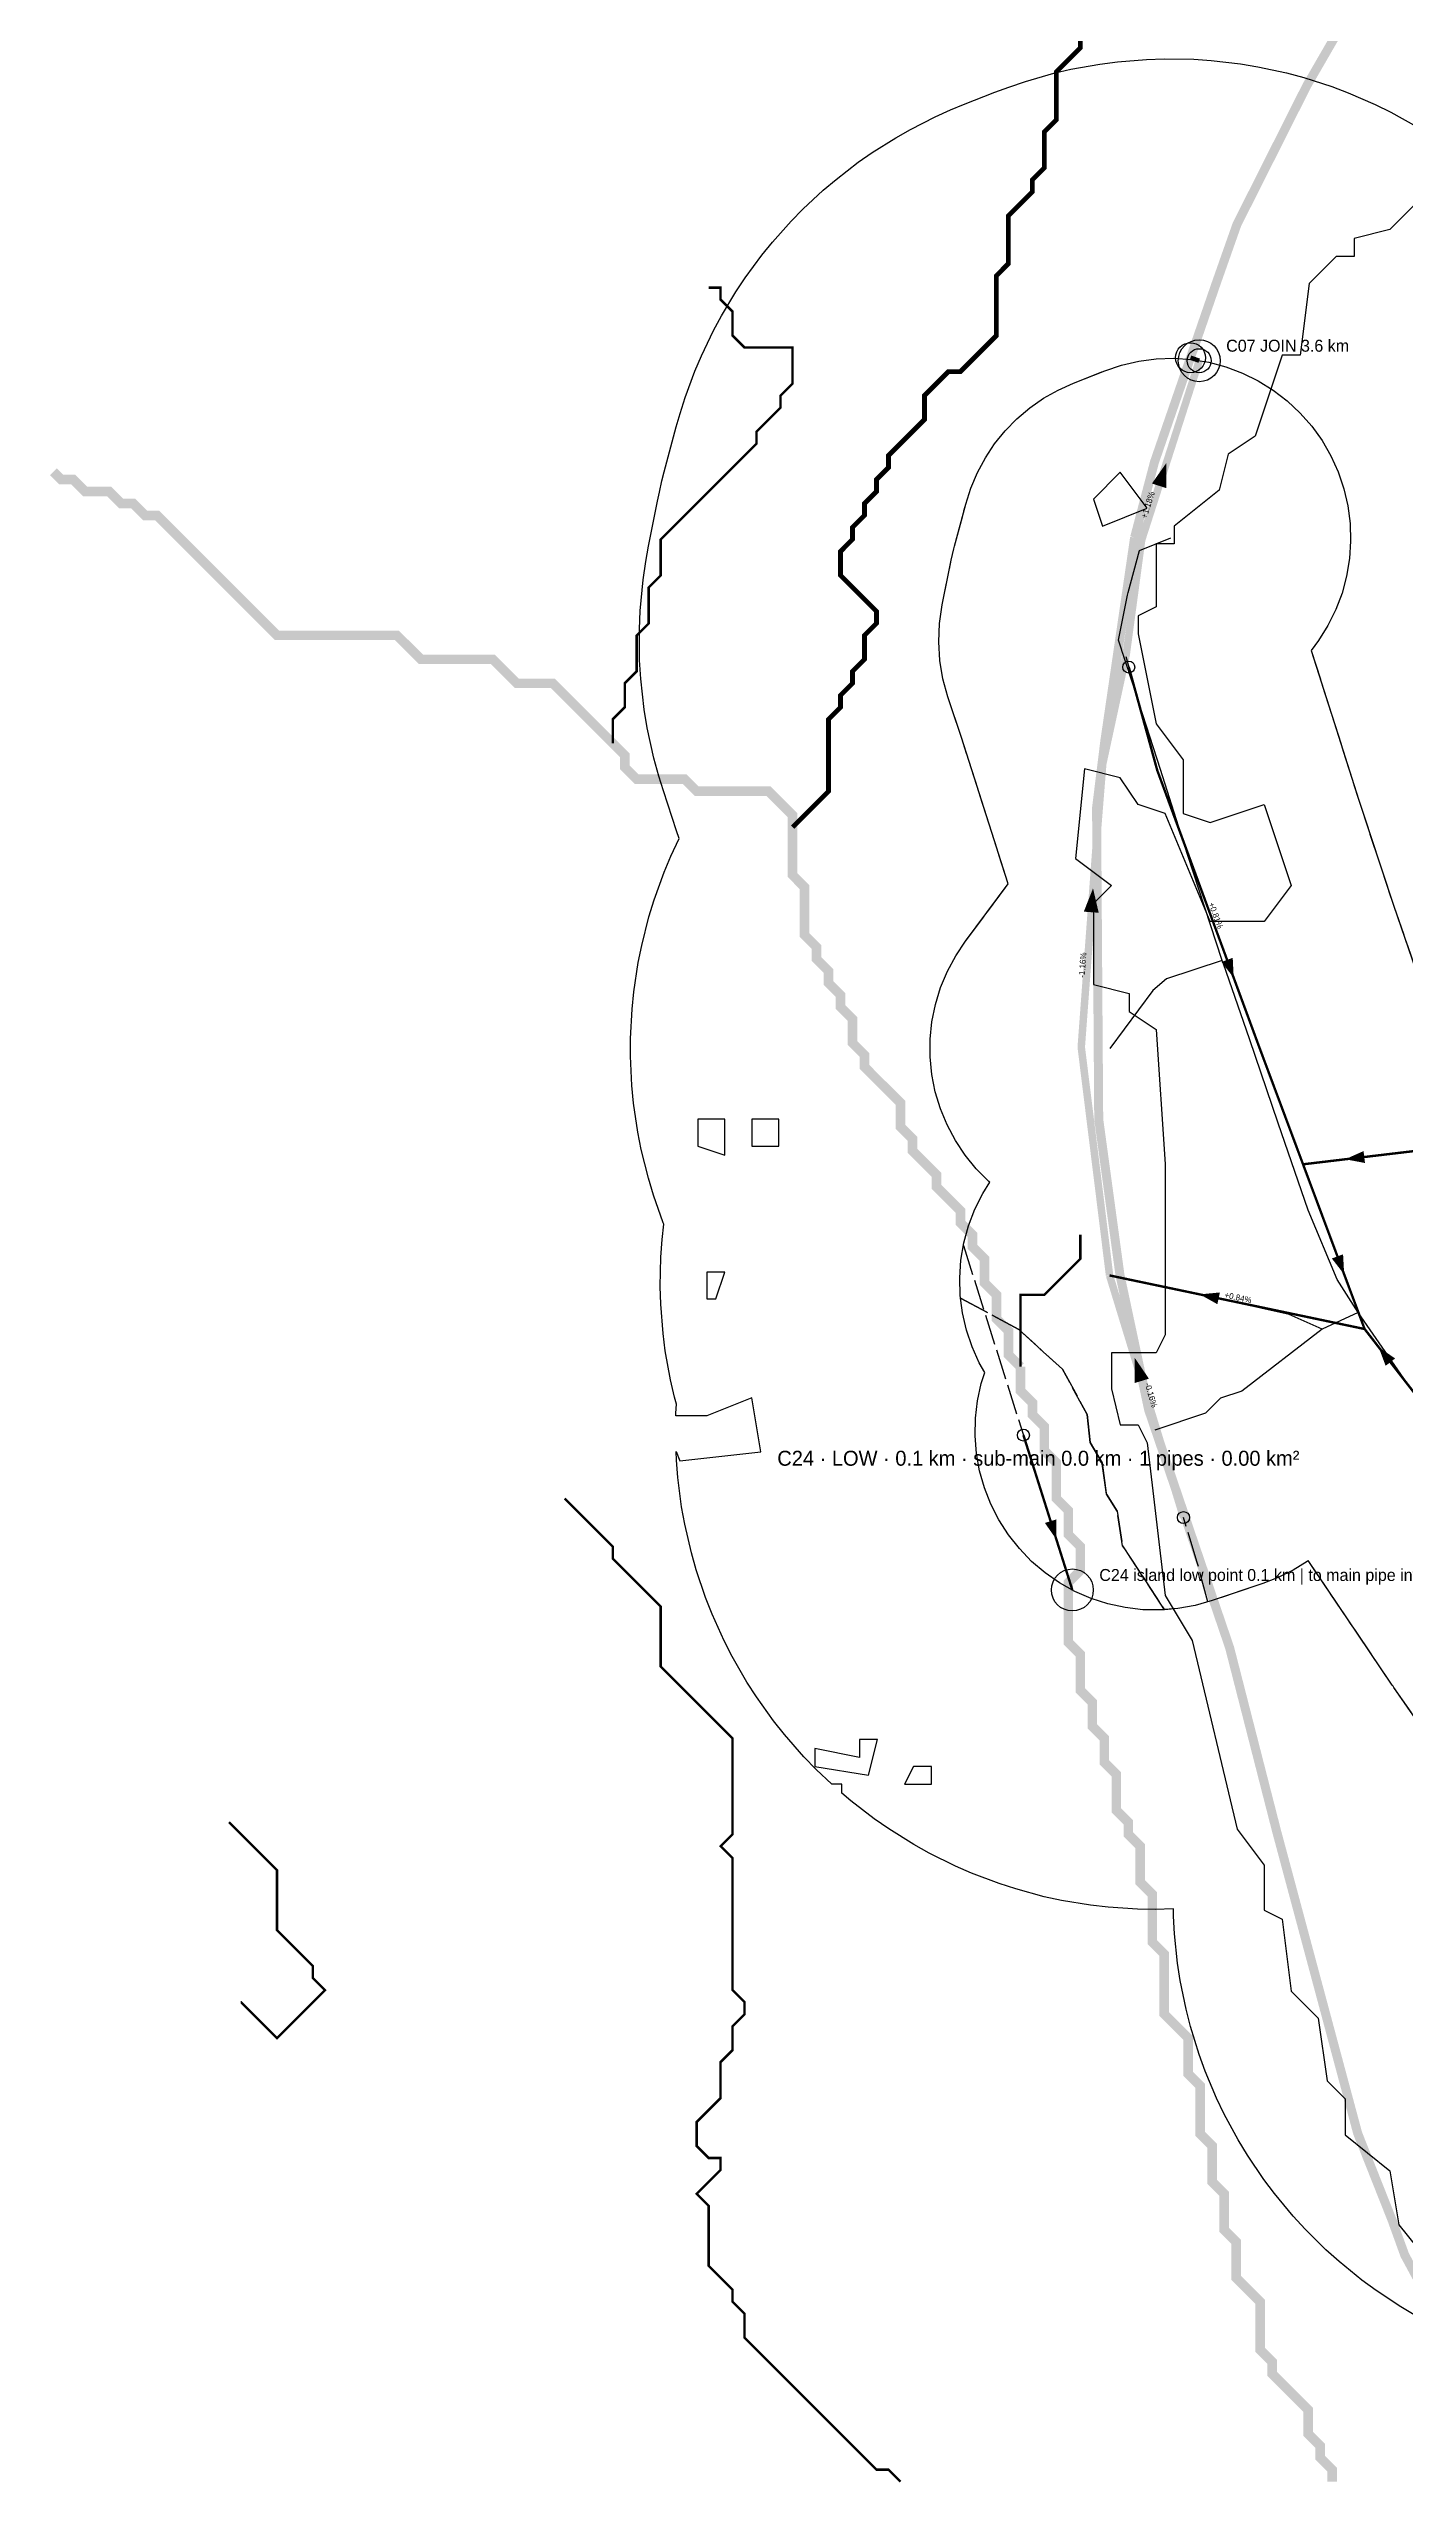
# Model space of a CAD drawing. Header units: metres. Extents: x 440276 to 476894, y 2561381 to 2578972.
# Drawn here: x 449564 to 450016, y 2570173 to 2570983 of the extents above; entities that cross this region are included whole.
import ezdxf
from ezdxf.enums import TextEntityAlignment as Align

# ---------------------------------------------------------------- set-up
doc = ezdxf.new("R2010")
doc.units = ezdxf.units.M
doc.header["$LTSCALE"] = 8
doc.linetypes.add('DASHDOT', pattern=[3.556, 2.54, -0.508, 0, -0.508])
doc.linetypes.add('DASHED', pattern=[1.524, 1.27, -0.254])
for name, color, linetype in [('A_ARROWS', 7, 'Continuous'), ('A_BRANCH', 7, 'Continuous'), ('A_BUILT_2006', 252, 'Continuous'), ('A_CATCH_LABEL', 7, 'Continuous'), ('A_CATCHMENTS', 7, 'Continuous'), ('A_ENVELOPE', 3, 'Continuous'), ('A_GRADIENT', 8, 'Continuous'), ('A_HEAD_GAP', 8, 'Continuous'), ('A_HEADS', 8, 'Continuous'), ('A_JOIN_LINK', 6, 'Continuous'), ('A_LATERAL', 7, 'Continuous'), ('A_MAIN_PIPE', 5, 'Continuous'), ('A_OUTLET_LABEL', 7, 'Continuous'), ('A_OUTLETS', 7, 'Continuous'), ('A_STREAMS', 5, 'Continuous'), ('A_SUBMAIN', 7, 'Continuous'), ('A_WADI', 4, 'Continuous')]:
    doc.layers.add(name, color=color, linetype=linetype)

msp = doc.modelspace()

# ---------------------------------------------------------------- linework, layer by layer
at = {"layer": 'A_ARROWS', "color": 3}
for points in [[(449936.68, 2570844.29), (449936.62, 2570835.9), (449931.86, 2570837.43)], [(449912.2, 2570702.31), (449914.1, 2570694.15), (449909.12, 2570694.52)], [(449959.16, 2570672.41), (449955.07, 2570677.72), (449958.82, 2570679.11)], [(449996.37, 2570611.87), (450002.49, 2570614.61), (450002.96, 2570610.63)], [(449996.02, 2570573.46), (449991.91, 2570578.75), (449995.65, 2570580.15)], [(449947.85, 2570566.77), (449954.53, 2570567.41), (449953.7, 2570563.5)], [(449926.13, 2570545.56), (449930.86, 2570538.64), (449926.08, 2570537.18)], [(450007.5, 2570549.21), (450013.01, 2570545.38), (450009.85, 2570542.93)]]:
    msp.add_solid(points, dxfattribs=at)
at = {"layer": 'A_ARROWS', "color": 1}
msp.add_solid([(449899.97, 2570484.97), (449896.14, 2570490.47), (449899.95, 2570491.67)], dxfattribs=at)
at = {"layer": 'A_BRANCH', "color": 3, "const_width": 0.8}
msp.add_lwpolyline([(449924.14, 2570776.15), (449933.64, 2570741.67), (449967.51, 2570649.75), (449982.29, 2570610.19)], dxfattribs=at)
at = {"layer": 'A_BUILT_2006', "color": 252}
for points in [[(449923.95, 2570801.04), (449927.7, 2570815.11), (449938.18, 2570819.25)], [(449925.29, 2570771.25), (449920.7, 2570785.11), (449923.7, 2570800.11), (449923.95, 2570801.04)], [(449934.72, 2570742), (449925.29, 2570771.25)], [(449943.7, 2570713.61), (449934.72, 2570742)], [(449955.33, 2570678.23), (449943.7, 2570713.61)], [(449955.33, 2570678.23), (449936.7, 2570672.11), (449932.21, 2570668.23)], [(449964.43, 2570652.02), (449955.7, 2570677.11), (449955.33, 2570678.23)], [(449932.21, 2570668.23), (449917.78, 2570648.85)], [(449973.99, 2570623.87), (449964.43, 2570652.02)], [(449983.96, 2570594.86), (449973.99, 2570623.87)], [(449993.63, 2570571.71), (449983.96, 2570594.86)], [(449958.78, 2570564.27), (449927.7, 2570571.11)], [(450000.65, 2570560.75), (449993.63, 2570571.71)], [(449988.7, 2570555.11), (449977.7, 2570560.11), (449958.78, 2570564.27)], [(450000.65, 2570560.75), (449988.7, 2570555.11)], [(450019.93, 2570532.89), (450000.65, 2570560.75)], [(449988.7, 2570555.11), (449961.9, 2570534.51)], [(449961.9, 2570534.51), (449954.7, 2570532.11), (449949.7, 2570527.11), (449932.79, 2570521.4)]]:
    msp.add_lwpolyline(points, dxfattribs=at)
at = {"layer": 'A_CATCHMENTS', "color": 3, "linetype": 'DASHED'}
msp.add_lwpolyline([(450025.32, 2570417.36), (450012.6, 2570435.55), (450012.33, 2570435.97), (450012.04, 2570436.36), (449997.14, 2570458.43), (449997.14, 2570458.43), (449997.14, 2570458.43), (449984, 2570477.9), (449983.66, 2570477.64), (449978.97, 2570474.74), (449974.04, 2570472.27), (449968.91, 2570470.27), (449952, 2570464.55), (449946.34, 2570462.94), (449940.55, 2570461.9), (449936.02, 2570461.53), (449922.09, 2570482.89), (449920.22, 2570494.36), (449916.67, 2570500.13), (449915.25, 2570510.51), (449911.28, 2570517.37), (449910.25, 2570526.65), (449902.02, 2570541.8), (449887.44, 2570555.02), (449868, 2570565.51), (449868, 2570565.51), (449867.88, 2570566.44), (449867.71, 2570572.32), (449868.12, 2570578.19), (449869.1, 2570584), (449870.65, 2570589.68), (449872.74, 2570595.18), (449875.37, 2570600.46), (449877.72, 2570604.21), (449877.39, 2570604.48), (449873.24, 2570608.65), (449869.51, 2570613.21), (449866.25, 2570618.12), (449863.48, 2570623.31), (449861.24, 2570628.76), (449859.54, 2570634.4), (449858.41, 2570640.17), (449857.84, 2570646.04), (449857.86, 2570651.92), (449858.44, 2570657.78), (449859.61, 2570663.55), (449861.33, 2570669.19), (449863.59, 2570674.62), (449866.38, 2570679.81), (449869.66, 2570684.7), (449883.88, 2570703.78), (449877.57, 2570723.74), (449868.25, 2570752.61), (449863.74, 2570766.26), (449862.1, 2570772.24), (449861.08, 2570778.35), (449860.7, 2570784.54), (449860.96, 2570790.74), (449861.86, 2570796.88), (449864.86, 2570811.88), (449865.73, 2570815.57), (449865.97, 2570816.5), (449869.73, 2570830.57), (449871.42, 2570835.91), (449873.61, 2570841.07), (449876.27, 2570846), (449879.37, 2570850.67), (449882.9, 2570855.02), (449886.82, 2570859.03), (449891.1, 2570862.65), (449895.69, 2570865.86), (449900.57, 2570868.62), (449905.68, 2570870.92), (449916.16, 2570875.06), (449921.74, 2570876.95), (449927.48, 2570878.28), (449933.31, 2570879.05), (449939.2, 2570879.24), (449945.07, 2570878.85), (449950.88, 2570877.89), (449956.57, 2570876.36), (449962.08, 2570874.28), (449967.36, 2570871.68), (449972.36, 2570868.56), (449977.03, 2570864.98), (449981.32, 2570860.95), (449985.2, 2570856.52), (449988.63, 2570851.73), (449991.57, 2570846.63), (449994, 2570841.27), (449995.89, 2570835.69), (449997.22, 2570829.95), (449997.99, 2570824.12), (449998.18, 2570818.23), (449997.79, 2570812.36), (449996.83, 2570806.55), (449995.3, 2570800.86), (449993.22, 2570795.35), (449990.61, 2570790.07), (449987.5, 2570785.07), (449984.95, 2570781.74), (449991.83, 2570760.42), (449991.87, 2570760.25), (449991.93, 2570760.09), (450000.8, 2570732.02), (450012.33, 2570696.97), (450012.54, 2570696.34), (450021.1, 2570671.73)], dxfattribs=at)
at = {"layer": 'A_CATCHMENTS', "color": 1, "linetype": 'DASHED'}
msp.add_lwpolyline([(449887.44, 2570555.02), (449902.02, 2570541.8), (449910.25, 2570526.65), (449911.28, 2570517.37), (449915.25, 2570510.51), (449916.67, 2570500.13), (449920.22, 2570494.36), (449922.09, 2570482.89), (449936.02, 2570461.53), (449934.68, 2570461.43), (449928.79, 2570461.53), (449922.94, 2570462.21), (449917.19, 2570463.46), (449911.58, 2570465.27), (449906.18, 2570467.62), (449901.04, 2570470.49), (449896.2, 2570473.84), (449891.72, 2570477.66), (449887.63, 2570481.9), (449883.98, 2570486.51), (449880.79, 2570491.47), (449878.11, 2570496.71), (449875.95, 2570502.19), (449874.34, 2570507.85), (449873.3, 2570513.64), (449872.82, 2570519.51), (449872.93, 2570525.4), (449873.61, 2570531.25), (449874.86, 2570537), (449876.05, 2570540.7), (449874.22, 2570543.9), (449871.81, 2570549.27), (449869.94, 2570554.85), (449868.63, 2570560.59), (449868, 2570565.51), (449887.44, 2570555.02)], close=True, dxfattribs=at)
at = {"layer": 'A_ENVELOPE', "color": 3}
msp.add_lwpolyline([(450025.32, 2570417.36), (450012.6, 2570435.55), (450012.33, 2570435.97), (450012.04, 2570436.36), (449997.14, 2570458.43), (449997.14, 2570458.43), (449997.14, 2570458.43), (449984, 2570477.9), (449983.66, 2570477.64), (449978.97, 2570474.74), (449974.04, 2570472.27), (449968.91, 2570470.27), (449952, 2570464.55), (449946.34, 2570462.94), (449940.55, 2570461.9), (449934.68, 2570461.43), (449928.79, 2570461.53), (449922.94, 2570462.21), (449917.19, 2570463.46), (449911.58, 2570465.27), (449906.18, 2570467.62), (449901.04, 2570470.49), (449896.2, 2570473.84), (449891.72, 2570477.66), (449887.63, 2570481.9), (449883.98, 2570486.51), (449880.79, 2570491.47), (449878.11, 2570496.71), (449875.95, 2570502.19), (449874.34, 2570507.85), (449873.3, 2570513.64), (449872.82, 2570519.51), (449872.93, 2570525.4), (449873.61, 2570531.25), (449874.86, 2570537), (449876.05, 2570540.7), (449874.22, 2570543.9), (449871.81, 2570549.27), (449869.94, 2570554.85), (449868.63, 2570560.59), (449867.88, 2570566.44), (449867.71, 2570572.32), (449868.12, 2570578.19), (449869.1, 2570584), (449870.65, 2570589.68), (449872.74, 2570595.18), (449875.37, 2570600.46), (449877.72, 2570604.21), (449877.39, 2570604.48), (449873.24, 2570608.65), (449869.51, 2570613.21), (449866.25, 2570618.12), (449863.48, 2570623.31), (449861.24, 2570628.76), (449859.54, 2570634.4), (449858.41, 2570640.17), (449857.84, 2570646.04), (449857.86, 2570651.92), (449858.44, 2570657.78), (449859.61, 2570663.55), (449861.33, 2570669.19), (449863.59, 2570674.62), (449866.38, 2570679.81), (449869.66, 2570684.7), (449883.88, 2570703.78), (449877.57, 2570723.74), (449868.25, 2570752.61), (449863.74, 2570766.26), (449862.1, 2570772.24), (449861.08, 2570778.35), (449860.7, 2570784.54), (449860.96, 2570790.74), (449861.86, 2570796.88), (449864.86, 2570811.88), (449865.73, 2570815.57), (449865.97, 2570816.5), (449869.73, 2570830.57), (449871.42, 2570835.91), (449873.61, 2570841.07), (449876.27, 2570846), (449879.37, 2570850.67), (449882.9, 2570855.02), (449886.82, 2570859.03), (449891.1, 2570862.65), (449895.69, 2570865.86), (449900.57, 2570868.62), (449905.68, 2570870.92), (449916.16, 2570875.06), (449921.74, 2570876.95), (449927.48, 2570878.28), (449933.31, 2570879.05), (449939.2, 2570879.24), (449945.07, 2570878.85), (449950.88, 2570877.89), (449956.57, 2570876.36), (449962.08, 2570874.28), (449967.36, 2570871.68), (449972.36, 2570868.56), (449977.03, 2570864.98), (449981.32, 2570860.95), (449985.2, 2570856.52), (449988.63, 2570851.73), (449991.57, 2570846.63), (449994, 2570841.27), (449995.89, 2570835.69), (449997.22, 2570829.95), (449997.99, 2570824.12), (449998.18, 2570818.23), (449997.79, 2570812.36), (449996.83, 2570806.55), (449995.3, 2570800.86), (449993.22, 2570795.35), (449990.61, 2570790.07), (449987.5, 2570785.07), (449984.95, 2570781.74), (449991.83, 2570760.42), (449991.87, 2570760.25), (449991.93, 2570760.09), (450000.8, 2570732.02), (450012.33, 2570696.97), (450012.54, 2570696.34), (450021.1, 2570671.73)], dxfattribs=at)
at = {"layer": 'A_HEAD_GAP', "color": 8, "linetype": 'DASHED'}
for points in [[(449923.18, 2570779.65), (449924.14, 2570776.15)], [(449868.95, 2570583.12), (449888.97, 2570519.79)], [(449950.54, 2570464.14), (449946.88, 2570477.62), (449942.4, 2570492.29)]]:
    msp.add_lwpolyline(points, dxfattribs=at)
at = {"layer": 'A_HEADS', "color": 3}
for centre in [(449924.14, 2570776.15), (449942.4, 2570492.29)]:
    msp.add_circle(centre, 2, dxfattribs=at)
at = {"layer": 'A_HEADS', "color": 1}
msp.add_circle((449888.97, 2570519.79), 2, dxfattribs=at)
at = {"layer": 'A_JOIN_LINK', "color": 6, "const_width": 1.5}
msp.add_lwpolyline([(449947.64, 2570878.42), (449944.73, 2570879.42)], dxfattribs=at)
at = {"layer": 'A_JOIN_LINK', "color": 6}
msp.add_circle((449944.73, 2570879.42), 5, dxfattribs=at)
at = {"layer": 'A_LATERAL', "color": 3, "const_width": 0.8}
for points in [[(450027.41, 2570615.56), (449982.29, 2570610.19)], [(450002.84, 2570555.21), (449917.72, 2570573.1)]]:
    msp.add_lwpolyline(points, dxfattribs=at)
at = {"layer": 'A_LATERAL', "color": 3, "linetype": 'DASHED', "const_width": 0.8}
for points in [[(449982.29, 2570610.19), (450002.84, 2570555.21)], [(450020.64, 2570532.31), (450002.84, 2570555.21)]]:
    msp.add_lwpolyline(points, dxfattribs=at)
at = {"layer": 'A_LATERAL', "color": 1, "linetype": 'DASHED', "const_width": 0.8}
msp.add_lwpolyline([(449888.97, 2570519.79), (449896.95, 2570494.53), (449905.3, 2570468.11)], dxfattribs=at)
at = {"layer": 'A_MAIN_PIPE', "color": 5, "const_width": 3}
for points in [[(450171.66, 2571187.92), (450117.61, 2571144.32), (450065.83, 2571088.01), (450034.64, 2571049.39), (450015.8, 2571022.67), (450001.04, 2571000.51), (449983.54, 2570970.21), (449967.18, 2570937.7), (449960.24, 2570923.93), (449953.39, 2570904.5), (449932.7, 2570844.56), (449926.08, 2570819.41)], [(449926.08, 2570819.41), (449916.16, 2570751.65), (449913.38, 2570729.22), (449914.1, 2570625.24), (449921.17, 2570573.38), (449930.76, 2570528.24), (449957.81, 2570448.76), (449973.48, 2570387.55), (450000.53, 2570286.74), (450012.04, 2570257.69), (450016.23, 2570246.12), (450025.61, 2570228.75), (450051.15, 2570201.62), (450079.73, 2570183.48)]]:
    msp.add_lwpolyline(points, dxfattribs=at)
at = {"layer": 'A_OUTLETS', "color": 5}
for radius in [7, 4]:
    msp.add_circle((449947.64, 2570878.42), radius, dxfattribs=at)
at = {"layer": 'A_OUTLETS', "color": 30}
msp.add_circle((449905.3, 2570468.11), 7, dxfattribs=at)
at = {"layer": 'A_STREAMS', "color": 5}
for points, const_width in [([(449907.96, 2570986.84), (449907.96, 2570982.84), (449903.96, 2570978.84), (449899.96, 2570974.83), (449899.96, 2570970.83), (449899.96, 2570966.83), (449899.96, 2570962.83), (449899.96, 2570958.83), (449895.96, 2570954.83), (449895.96, 2570950.82), (449895.96, 2570946.82), (449895.96, 2570942.82), (449891.96, 2570938.82), (449891.96, 2570934.82), (449887.96, 2570930.81), (449883.95, 2570926.81), (449883.95, 2570922.81), (449883.95, 2570918.81), (449883.95, 2570914.81), (449883.95, 2570910.81), (449879.95, 2570906.8), (449879.95, 2570902.8), (449879.95, 2570898.8), (449879.95, 2570894.8), (449879.95, 2570890.8), (449879.95, 2570886.8), (449875.95, 2570882.79), (449871.95, 2570878.79), (449867.95, 2570874.79), (449863.95, 2570874.79), (449859.94, 2570870.79), (449855.94, 2570866.79), (449855.94, 2570862.78), (449855.94, 2570858.78), (449851.94, 2570854.78), (449847.94, 2570850.78), (449843.94, 2570846.78), (449843.94, 2570842.78), (449839.93, 2570838.77), (449839.93, 2570834.77), (449835.93, 2570830.77), (449835.93, 2570826.77), (449831.93, 2570822.77), (449831.93, 2570818.77), (449827.93, 2570814.76), (449827.93, 2570810.76), (449827.93, 2570806.76), (449831.93, 2570802.76), (449835.93, 2570798.76), (449839.93, 2570794.75), (449839.93, 2570790.75), (449835.93, 2570786.75), (449835.93, 2570782.75), (449835.93, 2570778.75), (449831.93, 2570774.75), (449831.93, 2570770.74), (449827.93, 2570766.74), (449827.93, 2570762.74), (449823.93, 2570758.74), (449823.93, 2570754.74), (449823.93, 2570750.73), (449823.93, 2570746.73), (449823.93, 2570742.73), (449823.93, 2570738.73), (449823.93, 2570734.73), (449819.93, 2570730.73), (449815.92, 2570726.72), (449811.92, 2570722.72)], 1.6), ([(449783.91, 2570902.8), (449787.91, 2570902.8), (449787.91, 2570898.8), (449791.91, 2570894.8), (449791.91, 2570890.8), (449791.91, 2570886.8), (449795.92, 2570882.79), (449799.92, 2570882.79), (449803.92, 2570882.79), (449807.92, 2570882.79), (449811.92, 2570882.79), (449811.92, 2570878.79), (449811.92, 2570874.79), (449811.92, 2570870.79), (449807.92, 2570866.79), (449807.92, 2570862.78), (449803.92, 2570858.78), (449799.92, 2570854.78), (449799.92, 2570850.78), (449795.92, 2570846.78), (449791.91, 2570842.78), (449787.91, 2570838.77), (449783.91, 2570834.77), (449779.91, 2570830.77), (449775.91, 2570826.77), (449771.91, 2570822.77), (449767.9, 2570818.77), (449767.9, 2570814.76), (449767.9, 2570810.76), (449767.9, 2570806.76), (449763.9, 2570802.76), (449763.9, 2570798.76), (449763.9, 2570794.75), (449763.9, 2570790.75), (449759.9, 2570786.75), (449759.9, 2570782.75), (449759.9, 2570778.75), (449759.9, 2570774.75), (449755.9, 2570770.74), (449755.9, 2570766.74), (449755.9, 2570762.74), (449751.9, 2570758.74), (449751.9, 2570754.74), (449751.9, 2570750.73)], 0.8), ([(449565.21, 2570841.38), (449567.82, 2570838.77), (449571.82, 2570838.77), (449575.82, 2570834.77), (449579.82, 2570834.77), (449583.82, 2570834.77), (449587.82, 2570830.77), (449591.83, 2570830.77), (449595.83, 2570826.77), (449599.83, 2570826.77), (449603.83, 2570822.77), (449607.83, 2570818.77), (449611.84, 2570814.76), (449615.84, 2570810.76), (449619.84, 2570806.76), (449623.84, 2570802.76), (449627.84, 2570798.76), (449631.84, 2570794.75), (449635.85, 2570790.75), (449639.85, 2570786.75), (449643.85, 2570786.75), (449647.85, 2570786.75), (449651.85, 2570786.75), (449655.85, 2570786.75), (449659.86, 2570786.75), (449663.86, 2570786.75), (449667.86, 2570786.75), (449671.86, 2570786.75), (449675.86, 2570786.75), (449679.86, 2570786.75), (449683.87, 2570782.75), (449687.87, 2570778.75), (449691.87, 2570778.75), (449695.87, 2570778.75), (449699.87, 2570778.75), (449703.88, 2570778.75), (449707.88, 2570778.75), (449711.88, 2570778.75), (449715.88, 2570774.75), (449719.88, 2570770.74), (449723.88, 2570770.74), (449727.89, 2570770.74), (449731.89, 2570770.74), (449735.89, 2570766.74), (449739.89, 2570762.74), (449743.89, 2570758.74), (449747.89, 2570754.74), (449751.9, 2570750.73)], 3.2), ([(449751.9, 2570750.73), (449755.9, 2570746.73), (449755.9, 2570742.73), (449759.9, 2570738.73), (449763.9, 2570738.73), (449767.9, 2570738.73), (449771.91, 2570738.73), (449775.91, 2570738.73), (449779.91, 2570734.73), (449783.91, 2570734.73), (449787.91, 2570734.73), (449791.91, 2570734.73), (449795.92, 2570734.73), (449799.92, 2570734.73), (449803.92, 2570734.73), (449807.92, 2570730.73), (449811.92, 2570726.72), (449811.92, 2570722.72)], 3.2), ([(449811.92, 2570722.72), (449811.92, 2570718.72), (449811.92, 2570714.72), (449811.92, 2570710.72), (449811.92, 2570706.72), (449815.92, 2570702.71), (449815.92, 2570698.71), (449815.92, 2570694.71), (449815.92, 2570690.71), (449815.92, 2570686.71), (449819.93, 2570682.7), (449819.93, 2570678.7), (449823.93, 2570674.7), (449823.93, 2570670.7), (449827.93, 2570666.7), (449827.93, 2570662.7), (449831.93, 2570658.69), (449831.93, 2570654.69), (449831.93, 2570650.69), (449835.93, 2570646.69), (449835.93, 2570642.69), (449839.93, 2570638.68), (449843.94, 2570634.68), (449847.94, 2570630.68), (449847.94, 2570626.68), (449847.94, 2570622.68), (449851.94, 2570618.68), (449851.94, 2570614.67), (449855.94, 2570610.67), (449859.94, 2570606.67), (449859.94, 2570602.67), (449863.95, 2570598.67), (449867.95, 2570594.67), (449867.95, 2570590.66), (449871.95, 2570586.66), (449871.95, 2570582.66), (449875.95, 2570578.66), (449875.95, 2570574.66), (449875.95, 2570570.65), (449879.95, 2570566.65), (449879.95, 2570562.65), (449879.95, 2570558.65), (449883.95, 2570554.65), (449883.95, 2570550.65), (449883.95, 2570546.64), (449887.96, 2570542.64)], 3.2), ([(449907.96, 2570586.66), (449907.96, 2570582.66), (449907.96, 2570578.66), (449903.96, 2570574.66), (449899.96, 2570570.65), (449895.96, 2570566.65), (449891.96, 2570566.65), (449887.96, 2570566.65), (449887.96, 2570562.65), (449887.96, 2570558.65), (449887.96, 2570554.65), (449887.96, 2570550.65), (449887.96, 2570546.64), (449887.96, 2570542.64)], 0.8), ([(449887.96, 2570542.64), (449887.96, 2570538.64), (449887.96, 2570534.64), (449891.96, 2570530.64), (449891.96, 2570526.63), (449895.96, 2570522.63), (449895.96, 2570518.63), (449895.96, 2570514.63), (449899.96, 2570510.63), (449899.96, 2570506.63), (449899.96, 2570502.62), (449899.96, 2570498.62), (449903.96, 2570494.62), (449903.96, 2570490.62), (449903.96, 2570486.62), (449907.96, 2570482.62), (449907.96, 2570478.61), (449907.96, 2570474.61), (449903.96, 2570470.61), (449903.96, 2570466.61), (449903.96, 2570462.61), (449903.96, 2570458.6), (449903.96, 2570454.6), (449903.96, 2570450.6), (449907.96, 2570446.6), (449907.96, 2570442.6), (449907.96, 2570438.6), (449907.96, 2570434.59), (449911.97, 2570430.59), (449911.97, 2570426.59), (449911.97, 2570422.59), (449915.97, 2570418.59), (449915.97, 2570414.59), (449915.97, 2570410.58), (449919.97, 2570406.58), (449919.97, 2570402.58), (449919.97, 2570398.58), (449919.97, 2570394.58), (449923.97, 2570390.57), (449923.97, 2570386.57), (449927.97, 2570382.57), (449927.97, 2570378.57), (449927.97, 2570374.57), (449927.97, 2570370.57), (449931.98, 2570366.56), (449931.98, 2570362.56), (449931.98, 2570358.56), (449931.98, 2570354.56), (449931.98, 2570350.56), (449935.98, 2570346.55), (449935.98, 2570342.55), (449935.98, 2570338.55), (449935.98, 2570334.55), (449935.98, 2570330.55), (449935.98, 2570326.55), (449939.98, 2570322.54), (449943.98, 2570318.54), (449943.98, 2570314.54), (449943.98, 2570310.54), (449943.98, 2570306.54), (449947.98, 2570302.54), (449947.98, 2570298.53), (449947.98, 2570294.53), (449947.98, 2570290.53), (449947.98, 2570286.53), (449951.98, 2570282.53), (449951.98, 2570278.52), (449951.98, 2570274.52), (449951.98, 2570270.52), (449955.99, 2570266.52), (449955.99, 2570262.52), (449955.99, 2570258.52), (449955.99, 2570254.51), (449959.99, 2570250.51), (449959.99, 2570246.51), (449959.99, 2570242.51), (449959.99, 2570238.51), (449963.99, 2570234.5), (449967.99, 2570230.5), (449967.99, 2570226.5), (449967.99, 2570222.5), (449967.99, 2570218.5), (449967.99, 2570214.5), (449971.99, 2570210.49), (449971.99, 2570206.49), (449975.99, 2570202.49), (449980, 2570198.49), (449984, 2570194.49), (449984, 2570190.49), (449984, 2570186.48), (449988, 2570182.48), (449988, 2570178.48), (449992, 2570174.48), (449992, 2570170.48)], 3.2), ([(449735.89, 2570498.62), (449739.89, 2570494.62), (449743.89, 2570490.62), (449747.89, 2570486.62), (449751.9, 2570482.62), (449751.9, 2570478.61), (449755.9, 2570474.61), (449759.9, 2570470.61), (449763.9, 2570466.61), (449767.9, 2570462.61), (449767.9, 2570458.6), (449767.9, 2570454.6), (449767.9, 2570450.6), (449767.9, 2570446.6), (449767.9, 2570442.6), (449771.91, 2570438.6), (449775.91, 2570434.59), (449779.91, 2570430.59), (449783.91, 2570426.59), (449787.91, 2570422.59), (449791.91, 2570418.59), (449791.91, 2570414.59), (449791.91, 2570410.58), (449791.91, 2570406.58), (449791.91, 2570402.58), (449791.91, 2570398.58), (449791.91, 2570394.58), (449791.91, 2570390.57), (449791.91, 2570386.57), (449787.91, 2570382.57), (449791.91, 2570378.57), (449791.91, 2570374.57), (449791.91, 2570370.57), (449791.91, 2570366.56), (449791.91, 2570362.56), (449791.91, 2570358.56), (449791.91, 2570354.56), (449791.91, 2570350.56), (449791.91, 2570346.55), (449791.91, 2570342.55), (449791.91, 2570338.55), (449791.91, 2570334.55), (449795.92, 2570330.55), (449795.92, 2570326.55), (449791.91, 2570322.54), (449791.91, 2570318.54), (449791.91, 2570314.54), (449787.91, 2570310.54), (449787.91, 2570306.54), (449787.91, 2570302.54), (449787.91, 2570298.53), (449783.91, 2570294.53), (449779.91, 2570290.53), (449779.91, 2570286.53), (449779.91, 2570282.53), (449783.91, 2570278.52), (449787.91, 2570278.52), (449787.91, 2570274.52), (449783.91, 2570270.52), (449779.91, 2570266.52), (449783.91, 2570262.52), (449783.91, 2570258.52), (449783.91, 2570254.51), (449783.91, 2570250.51), (449783.91, 2570246.51), (449783.91, 2570242.51), (449787.91, 2570238.51), (449791.91, 2570234.5), (449791.91, 2570230.5), (449795.92, 2570226.5), (449795.92, 2570222.5), (449795.92, 2570218.5), (449799.92, 2570214.5), (449803.92, 2570210.49), (449807.92, 2570206.49), (449811.92, 2570202.49), (449815.92, 2570198.49), (449819.93, 2570194.49), (449823.93, 2570190.49), (449827.93, 2570186.48), (449831.93, 2570182.48), (449835.93, 2570178.48), (449839.93, 2570174.48), (449843.94, 2570174.48), (449847.94, 2570170.48)], 0.8), ([(449623.84, 2570390.57), (449627.84, 2570386.57), (449631.84, 2570382.57), (449635.85, 2570378.57), (449639.85, 2570374.57), (449639.85, 2570370.57), (449639.85, 2570366.56), (449639.85, 2570362.56), (449639.85, 2570358.56), (449639.85, 2570354.56), (449643.85, 2570350.56), (449647.85, 2570346.55), (449651.85, 2570342.55), (449651.85, 2570338.55), (449655.85, 2570334.55), (449651.85, 2570330.55), (449647.85, 2570326.55), (449643.85, 2570322.54), (449639.85, 2570318.54), (449635.85, 2570322.54), (449631.84, 2570326.55), (449627.84, 2570330.55), (449627.69, 2570330.55)], 0.8)]:
    msp.add_lwpolyline(points, dxfattribs=dict(at, const_width=const_width))
at = {"layer": 'A_SUBMAIN', "color": 3, "const_width": 2.5}
msp.add_lwpolyline([(449923.18, 2570779.65), (449928.42, 2570818.54), (449947.64, 2570878.42)], dxfattribs=at)
at = {"layer": 'A_SUBMAIN', "color": 3, "linetype": 'DASHDOT', "const_width": 2.5}
for points in [[(449917.72, 2570573.1), (449908.27, 2570649.27), (449913.17, 2570715.44), (449915.44, 2570743.81), (449923.18, 2570779.65)], [(449942.4, 2570492.29), (449917.72, 2570573.1)]]:
    msp.add_lwpolyline(points, dxfattribs=at)
at = {"layer": 'A_WADI', "color": 4}
for points in [[(450019.95, 2570225.84), (450014.88, 2570228.85), (450006.69, 2570234.26), (450001.95, 2570237.74), (449994.33, 2570243.93), (449989.95, 2570247.86), (449982.97, 2570254.76), (449978.99, 2570259.1), (449972.73, 2570266.66), (449969.2, 2570271.37), (449963.7, 2570279.5), (449960.65, 2570284.54), (449955.98, 2570293.17), (449953.44, 2570298.48), (449949.63, 2570307.52), (449947.62, 2570313.06), (449944.73, 2570322.43), (449943.27, 2570328.14), (449941.3, 2570337.75), (449940.41, 2570343.57), (449939.4, 2570353.34), (449939.08, 2570359.21), (449939.07, 2570361.63), (449932.91, 2570361.44), (449927.02, 2570361.55), (449917.23, 2570362.2), (449911.38, 2570362.88), (449901.7, 2570364.49), (449895.94, 2570365.74), (449886.47, 2570368.3), (449880.86, 2570370.11), (449871.68, 2570373.57), (449866.29, 2570375.92), (449857.49, 2570380.28), (449852.35, 2570383.14), (449844.02, 2570388.34), (449839.18, 2570391.69), (449831.41, 2570397.68), (449828.31, 2570400.31), (449828.31, 2570403.24), (449825.07, 2570403.24), (449819.77, 2570408.21), (449815.68, 2570412.45), (449809.22, 2570419.84), (449805.56, 2570424.45), (449799.86, 2570432.44), (449796.67, 2570437.39), (449791.78, 2570445.9), (449789.1, 2570451.14), (449785.06, 2570460.08), (449782.9, 2570465.56), (449779.76, 2570474.86), (449778.15, 2570480.52), (449775.93, 2570490.08), (449774.89, 2570495.88), (449773.62, 2570505.61), (449773.15, 2570511.48), (449773.06, 2570514.38), (449774.31, 2570511.24), (449801.31, 2570514.24), (449798.31, 2570532.24), (449783.31, 2570526.24), (449772.93, 2570526.24), (449772.94, 2570527.17), (449773.14, 2570530.13), (449772.47, 2570532.52), (449771.15, 2570538.26), (449769.43, 2570547.92), (449768.69, 2570553.76), (449767.92, 2570563.55), (449767.75, 2570569.43), (449767.95, 2570579.24), (449768.36, 2570585.12), (449768.97, 2570590.22), (449768.77, 2570590.68), (449765.49, 2570599.93), (449763.79, 2570605.57), (449761.43, 2570615.09), (449760.29, 2570620.87), (449758.87, 2570630.58), (449758.3, 2570636.44), (449757.84, 2570646.24), (449757.86, 2570652.13), (449758.36, 2570661.93), (449758.95, 2570667.79), (449760.41, 2570677.5), (449761.57, 2570683.27), (449763.97, 2570692.78), (449765.69, 2570698.41), (449769.02, 2570707.65), (449771.28, 2570713.08), (449774.05, 2570718.91), (449773.2, 2570721.55), (449768.8, 2570734.84), (449767.31, 2570739.78), (449765.66, 2570745.76), (449763.45, 2570755.86), (449762.43, 2570761.98), (449761.27, 2570772.25), (449760.89, 2570778.44), (449760.79, 2570788.77), (449761.05, 2570794.97), (449762.02, 2570805.26), (449762.92, 2570811.39), (449763.81, 2570816.49), (449766.81, 2570831.49), (449767.48, 2570834.58), (449768.34, 2570838.27), (449769.1, 2570841.34), (449773.1, 2570856.33), (449774.41, 2570860.82), (449776.11, 2570866.16), (449779.34, 2570874.92), (449781.53, 2570880.08), (449785.57, 2570888.5), (449788.23, 2570893.44), (449793.04, 2570901.44), (449796.15, 2570906.11), (449801.68, 2570913.63), (449805.21, 2570917.99), (449811.43, 2570924.96), (449815.35, 2570928.97), (449822.18, 2570935.33), (449826.46, 2570938.95), (449833.86, 2570944.65), (449838.46, 2570947.86), (449846.36, 2570952.84), (449851.23, 2570955.61), (449859.56, 2570959.83), (449864.67, 2570962.13), (449868.98, 2570963.94), (449879.46, 2570968.08), (449884.07, 2570969.77), (449889.65, 2570971.66), (449899.09, 2570974.35), (449904.82, 2570975.68), (449914.48, 2570977.43), (449920.32, 2570978.2), (449930.1, 2570979), (449935.98, 2570979.19), (449945.79, 2570979.02), (449951.67, 2570978.63), (449961.42, 2570977.5), (449967.23, 2570976.54), (449976.82, 2570974.47), (449982.5, 2570972.94), (449991.85, 2570969.93), (449997.36, 2570967.85), (450006.36, 2570963.95), (450011.64, 2570961.34), (450020.21, 2570956.57)], [(450026.31, 2570937.24), (450011.31, 2570922.24), (449999.31, 2570919.24), (449999.31, 2570913.24), (449993.31, 2570913.24), (449984.31, 2570904.24), (449981.31, 2570880.24), (449975.31, 2570880.24), (449966.31, 2570853.24), (449957.31, 2570847.24), (449954.31, 2570835.24), (449939.31, 2570823.24), (449939.31, 2570817.24), (449933.31, 2570817.24), (449933.31, 2570796.24), (449927.31, 2570793.24), (449927.31, 2570787.24), (449933.31, 2570757.24), (449942.31, 2570745.24), (449942.31, 2570727.24), (449951.31, 2570724.24), (449969.31, 2570730.24), (449978.31, 2570703.24), (449969.31, 2570691.24), (449951.31, 2570691.24), (449936.31, 2570727.24), (449927.31, 2570730.24), (449921.31, 2570739.24), (449909.31, 2570742.24), (449906.31, 2570712.24), (449918.31, 2570703.24), (449912.31, 2570697.24), (449912.31, 2570670.24), (449924.31, 2570667.24), (449924.31, 2570661.24), (449933.31, 2570655.24), (449936.31, 2570610.24), (449936.31, 2570553.24), (449933.31, 2570547.24), (449918.31, 2570547.24), (449918.31, 2570535.24), (449921.31, 2570523.24), (449927.31, 2570523.24), (449930.31, 2570517.24), (449936.31, 2570466.24), (449945.31, 2570451.24), (449960.31, 2570388.24), (449969.31, 2570376.24), (449969.31, 2570361.24), (449975.31, 2570358.24), (449978.31, 2570334.24), (449987.31, 2570325.24), (449990.31, 2570304.24), (449996.31, 2570298.24), (449996.31, 2570286.24), (450011.31, 2570274.24), (450014.31, 2570256.24), (450026.31, 2570241.24)]]:
    msp.add_lwpolyline(points, dxfattribs=at)
for points in [[(449912.31, 2570832.24), (449915.31, 2570823.24), (449930.31, 2570829.24), (449921.31, 2570841.24), (449912.31, 2570832.24)], [(449780.31, 2570616.24), (449789.31, 2570613.24), (449789.31, 2570625.24), (449780.31, 2570625.24), (449780.31, 2570616.24)], [(449798.31, 2570616.24), (449807.31, 2570616.24), (449807.31, 2570625.24), (449798.31, 2570625.24), (449798.31, 2570616.24)], [(449783.31, 2570565.24), (449786.31, 2570565.24), (449789.31, 2570574.24), (449783.31, 2570574.24), (449783.31, 2570565.24)], [(449834.31, 2570412.24), (449819.31, 2570415.24), (449819.31, 2570409.24), (449837.31, 2570406.24), (449840.31, 2570418.24), (449834.31, 2570418.24), (449834.31, 2570412.24)], [(449849.31, 2570403.24), (449858.31, 2570403.24), (449858.31, 2570409.24), (449852.31, 2570409.24), (449849.31, 2570403.24)]]:
    msp.add_lwpolyline(points, close=True, dxfattribs=at)

# ---------------------------------------------------------------- texts
at = {"layer": 'A_CATCH_LABEL', "color": 1}
msp.add_text('C24 · LOW · 0.1 km · sub-main 0.0 km · 1 pipes · 0.00 km²', height=5, dxfattribs=at).set_placement((449893.96, 2570512.08), align=Align.MIDDLE_CENTER)
at = {"layer": 'A_GRADIENT', "color": 3}
for s, rotation, p in [('+1.18%', 72.2081, (449932.03, 2570829.8)), ('+0.81%', -69.7723, (449951.69, 2570692.67)), ('-1.16%', 85.75738, (449910.29, 2570676.56)), ('+0.84%', 348.13073, (449960.28, 2570564.16)), ('-0.16%', 286.98083, (449930.06, 2570532.7))]:
    msp.add_text(s, height=2, rotation=rotation, dxfattribs=at).set_placement(p, align=Align.BOTTOM_CENTER)
at = {"layer": 'A_OUTLET_LABEL', "color": 5}
msp.add_text('C07 JOIN 3.6 km', height=4, dxfattribs=at).set_placement((449956.64, 2570881.42))
at = {"layer": 'A_OUTLET_LABEL', "color": 30}
msp.add_text('C24 island low point 0.1 km | to main pipe invert +0.4 m over 0.04 km | to STP +38.8 m over 9.00 km', height=4, dxfattribs=at).set_placement((449914.3, 2570471.11))

doc.saveas('drawing.dxf')
